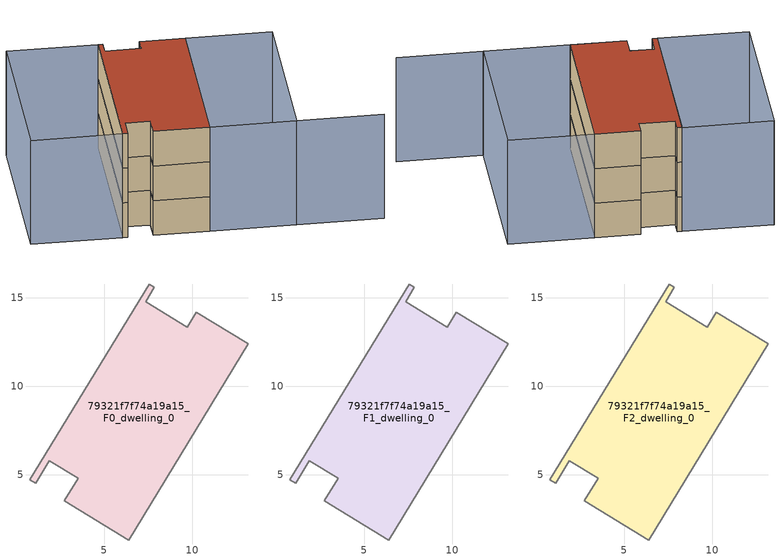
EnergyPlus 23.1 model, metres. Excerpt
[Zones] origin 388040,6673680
79321f7f74a19a15_F0_dwelling_0
 floor ground (EU_floor_Construction): 10.21,14.19 13.15,12.39 6.39,1.3 2.76,3.52 3.53,4.79 1.91,5.77 1.14,4.5 0.81,4.71 7.56,15.78 7.85,15.61 7.36,14.77 9.7,13.33 z0
 wall adiabatic (EU_wall_Construction): 13.15,12.39 10.21,14.19 9.7,13.33 7.36,14.77 7.85,15.61 7.56,15.78 0.81,4.71 1.14,4.5 1.91,5.77 3.53,4.79 2.76,3.52 6.39,1.3 13.15,12.39 z0:3
79321f7f74a19a15_F1_dwelling_0
 floor to 79321f7f74a19a15_F0_dwelling_0 (EU_floor_Construction): 10.21,14.19 13.15,12.39 6.39,1.3 2.76,3.52 3.53,4.79 1.91,5.77 1.13,4.5 0.81,4.71 7.56,15.78 7.85,15.61 7.36,14.77 9.7,13.33 z3
 wall adiabatic (EU_wall_Construction): 13.15,12.39 10.21,14.19 9.7,13.33 7.36,14.77 7.85,15.61 7.56,15.78 0.81,4.71 1.14,4.5 1.91,5.77 3.53,4.79 2.76,3.52 6.39,1.3 13.15,12.39 z3:6
79321f7f74a19a15_F2_dwelling_0
 floor to 79321f7f74a19a15_F1_dwelling_0 (EU_floor_Construction): 10.21,14.19 13.15,12.39 6.39,1.3 2.76,3.52 3.53,4.79 1.91,5.77 1.13,4.5 0.81,4.71 7.56,15.78 7.85,15.61 7.36,14.77 9.7,13.33 z6
 wall adiabatic (EU_wall_Construction): 13.15,12.39 10.21,14.19 9.7,13.33 7.36,14.77 7.85,15.61 7.56,15.78 0.81,4.71 1.14,4.5 1.91,5.77 3.53,4.79 2.76,3.52 6.39,1.3 13.15,12.39 z6:9
 roof outside (EU_roof_Construction): 6.39,1.3 13.15,12.39 10.21,14.19 9.7,13.33 7.36,14.77 7.85,15.61 7.56,15.78 0.81,4.71 1.14,4.5 1.91,5.77 3.53,4.79 2.76,3.52 z9
shading: 17.55,-5.51 11.97,-2.11 / 11.97,-2.11 18.74,8.99 / 18.74,8.99 11.97,-2.11 / 11.97,-2.11 6.39,1.3 / 6.39,1.3 13.15,12.39 / 13.15,12.39 18.74,8.99 / 7.57,15.8 0.8,4.7 / 0.8,4.7 -5.09,8.3 / -5.09,8.3 1.68,19.4 / 1.68,19.4 7.57,15.8 z0:9
[Building]
EU S2 Campaign: North Axis=0; Terrain=City; Solar Distribution=FullExterior
[Site:Location]
Helsinki-Vantaa.AP: Latitude=60.317; Longitude=24.963; Time Zone=2; Elevation=54.6
[SizingPeriod:WeatherFileDays]
AnnualSizingPeriod: Begin Month=1; Begin Day of Month=1; End Month=12; End Day of Month=31; Day of Week for Start Day=Monday; Use Weather File Daylight Saving Period=No; Use Weather File Rain and Snow Indicators=No
[MATERIAL]
EU_InternalMass_Material: Roughness=MediumRough; Thickness=0.1; Conductivity=1; Density=1800; Specific Heat=900; Thermal Absorptance=0.9; Solar Absorptance=0.7; Visible Absorptance=0.7
[MATERIAL:NOMASS] Roughness=MediumRough; Thermal Absorptance=0.9; Solar Absorptance=0.7; Visible Absorptance=0.7
Name | Thermal Resistance
EU_wall_NoMass | 6.47353
EU_roof_NoMass | 12.2278
EU_floor_NoMass | 6.87813
[CONSTRUCTION]
EU_wall_Construction: EU_wall_NoMass
EU_roof_Construction: EU_roof_NoMass
EU_floor_Construction: EU_floor_NoMass
EU_InternalMass_Construction: EU_InternalMass_Material
[ZONE] Type=1; Multiplier=1; Ceiling Height=autocalculate; Volume=238.143; Floor Area=autocalculate; Part of Total Floor Area=Yes
79321f7f74a19a15_F0_dwelling_0; 79321f7f74a19a15_F1_dwelling_0; 79321f7f74a19a15_F2_dwelling_0
[INTERNALMASS] Construction=EU_InternalMass_Construction; Surface Area=79.3814
Name | Zone or ZoneList
79321f7f74a19a15_F0_dwelling_0_EU_InternalMass | 79321f7f74a19a15_F0_dwelling_0
79321f7f74a19a15_F1_dwelling_0_EU_InternalMass | 79321f7f74a19a15_F1_dwelling_0
79321f7f74a19a15_F2_dwelling_0_EU_InternalMass | 79321f7f74a19a15_F2_dwelling_0
[OTHEREQUIPMENT] Fuel Type=Electricity; Design Level Calculation Method=Watts/Area; Power per Zone Floor Area=1; Fraction Latent=0; Fraction Radiant=0; Fraction Lost=0; Carbon Dioxide Generation Rate=0; EndUse Subcategory=EU_Step8_InternalGains
Name | Zone or ZoneList or Space or SpaceList | Schedule
EU_Step8_InternalGain_79321f7f74a19a15_F0_dwelling_0_f000 | 79321f7f74a19a15_F0_dwelling_0 | EU_Step8_GainSchedule_79321f7f74a19a15_F0_dwelling_0_f000
EU_Step8_InternalGain_79321f7f74a19a15_F1_dwelling_0_f000 | 79321f7f74a19a15_F1_dwelling_0 | EU_Step8_GainSchedule_79321f7f74a19a15_F1_dwelling_0_f000
EU_Step8_InternalGain_79321f7f74a19a15_F2_dwelling_0_f000 | 79321f7f74a19a15_F2_dwelling_0 | EU_Step8_GainSchedule_79321f7f74a19a15_F2_dwelling_0_f000
[ZONEVENTILATION:DESIGNFLOWRATE] Schedule=EU_AlwaysOn; Design Flow Rate Calculation Method=AirChanges/Hour; Air Changes per Hour=0.545207; Ventilation Type=Natural; Fan Pressure Rise=0; Fan Total Efficiency=1; Constant Term Coefficient=1; Temperature Term Coefficient=0; Velocity Term Coefficient=0; Velocity Squared Term Coefficient=0; Minimum Indoor Temperature=-100; Maximum Indoor Temperature=100; Delta Temperature=-100; Minimum Outdoor Temperature=-100; Maximum Outdoor Temperature=100; Maximum Wind Speed=40
Name | Zone or ZoneList or Space or SpaceList
EU_ConstantAir_79321f7f74a19a15_F0_dwelling_0 | 79321f7f74a19a15_F0_dwelling_0
EU_ConstantAir_79321f7f74a19a15_F1_dwelling_0 | 79321f7f74a19a15_F1_dwelling_0
EU_ConstantAir_79321f7f74a19a15_F2_dwelling_0 | 79321f7f74a19a15_F2_dwelling_0
[HVACTEMPLATE:THERMOSTAT] Constant Heating Setpoint=20; Constant Cooling Setpoint=50
EU_HeatOnly_79321f7f74a19a15_F0_dwelling_0; EU_HeatOnly_79321f7f74a19a15_F1_dwelling_0; EU_HeatOnly_79321f7f74a19a15_F2_dwelling_0
[HVACTEMPLATE:ZONE:IDEALLOADSAIRSYSTEM] System Availability Schedule=EU_AlwaysOn; Maximum Heating Supply Air Temperature=50; Minimum Cooling Supply Air Temperature=13; Maximum Heating Supply Air Humidity Ratio=0.0156; Minimum Cooling Supply Air Humidity Ratio=0.0077; Heating Limit=NoLimit; Cooling Limit=NoLimit; Heating Availability Schedule=EU_AlwaysOn; Cooling Availability Schedule=EU_CoolingOff; Dehumidification Control Type=ConstantSensibleHeatRatio; Cooling Sensible Heat Ratio=0.7; Dehumidification Setpoint=60; Humidification Control Type=None; Humidification Setpoint=30; Outdoor Air Method=None; Outdoor Air Flow Rate per Person=0.00944; Outdoor Air Flow Rate per Zone Floor Area=0; Outdoor Air Flow Rate per Zone=0; Demand Controlled Ventilation Type=None; Outdoor Air Economizer Type=NoEconomizer; Heat Recovery Type=None; Sensible Heat Recovery Effectiveness=0.7; Latent Heat Recovery Effectiveness=0.65
Name | Template Thermostat
79321f7f74a19a15_F0_dwelling_0 | EU_HeatOnly_79321f7f74a19a15_F0_dwelling_0
79321f7f74a19a15_F1_dwelling_0 | EU_HeatOnly_79321f7f74a19a15_F1_dwelling_0
79321f7f74a19a15_F2_dwelling_0 | EU_HeatOnly_79321f7f74a19a15_F2_dwelling_0
[SIZING:ZONE] Zone Cooling Design Supply Air Temperature Input Method=SupplyAirTemperature; Zone Cooling Design Supply Air Temperature=13; Zone Heating Design Supply Air Temperature Input Method=SupplyAirTemperature; Zone Heating Design Supply Air Temperature=50; Zone Cooling Design Supply Air Humidity Ratio=0.008; Zone Heating Design Supply Air Humidity Ratio=0.008; Cooling Design Air Flow Method=DesignDay; Cooling Design Air Flow Rate=0; Cooling Minimum Air Flow per Zone Floor Area=0.000762; Cooling Minimum Air Flow=0; Cooling Minimum Air Flow Fraction=0.2; Heating Design Air Flow Method=DesignDay; Heating Design Air Flow Rate=0; Heating Maximum Air Flow per Zone Floor Area=0.002032; Heating Maximum Air Flow=0.141576; Heating Maximum Air Flow Fraction=0.3; Account for Dedicated Outdoor Air System=No; Dedicated Outdoor Air System Control Strategy=NeutralSupplyAir; Dedicated Outdoor Air Low Setpoint Temperature for Design=autosize; Dedicated Outdoor Air High Setpoint Temperature for Design=autosize; Zone Load Sizing Method=Sensible Load Only No Latent Load; Zone Latent Cooling Design Supply Air Humidity Ratio Input Method=HumidityRatioDifference; Zone Cooling Design Supply Air Humidity Ratio Difference=0.005; Zone Latent Heating Design Supply Air Humidity Ratio Input Method=HumidityRatioDifference; Zone Humidification Design Supply Air Humidity Ratio Difference=0.005
79321f7f74a19a15_F0_dwelling_0; 79321f7f74a19a15_F1_dwelling_0; 79321f7f74a19a15_F2_dwelling_0
[SCHEDULE:CONSTANT]
Name | Hourly Value
EU_AlwaysOn | 1
EU_CoolingOff | 0
[SCHEDULE:FILE] Column Number=1; Rows to Skip at Top=0; Number of Hours of Data=8760; Column Separator=Comma; Interpolate to Timestep=No; Minutes per Item=60; Adjust Schedule for Daylight Savings=Yes
Name | File
EU_Step8_GainSchedule_79321f7f74a19a15_F0_dwelling_0_f000 | ../../schedules/79321f7f74a19a15/79321f7f74a19a15_F0_dwelling_0_f000_gain.csv
EU_Step8_GainSchedule_79321f7f74a19a15_F1_dwelling_0_f000 | ../../schedules/79321f7f74a19a15/79321f7f74a19a15_F1_dwelling_0_f000_gain.csv
EU_Step8_GainSchedule_79321f7f74a19a15_F2_dwelling_0_f000 | ../../schedules/79321f7f74a19a15/79321f7f74a19a15_F2_dwelling_0_f000_gain.csv
